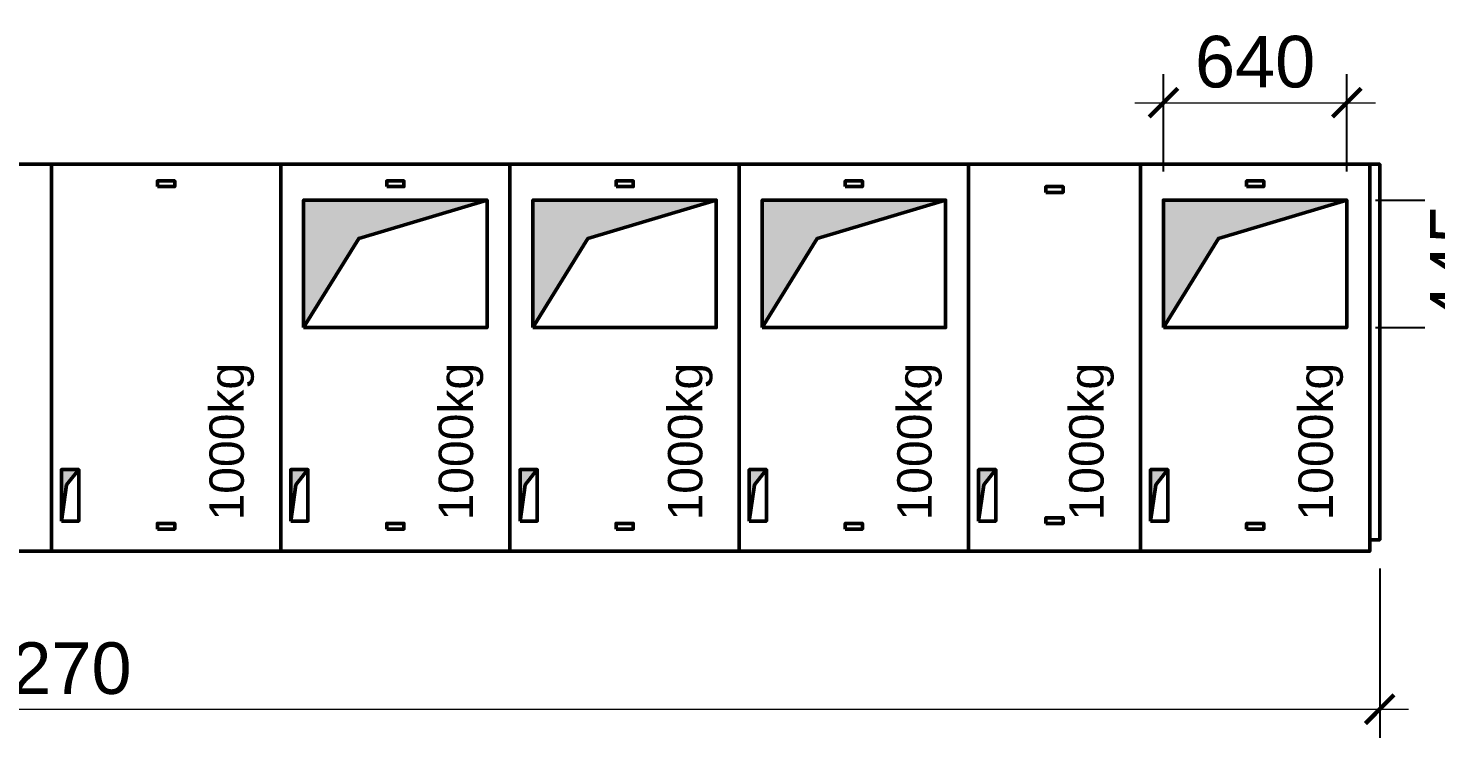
# Model space of a CAD drawing. Header units: millimetres. Extents: x 29247 to 64688, y 20262 to 44025.
# Drawn here: x 36031 to 40943, y 29199 to 31674 of the extents above; entities that cross this region are included whole.
import ezdxf

# ---------------------------------------------------------------- set-up
doc = ezdxf.new("R2010")
doc.units = ezdxf.units.MM
doc.layers.add('.-POPIS1', color=7, linetype='Continuous', lineweight=18)
doc.layers.add('ROZVADĚČ VN', color=5, linetype='Continuous', lineweight=50)
doc.styles.add('ARIALCE', font='arial.ttf')
doc.styles.get("Standard").update_dxf_attribs({"font": 'arial.ttf'})
doc.dimstyles.new('1-100', dxfattribs={"dimtxt": 180, "dimasz": 100, "dimexe": 100, "dimexo": 100, "dimgap": 50, "dimtad": 1, "dimdec": 0, "dimrnd": 1, "dimtxsty": 'ARIALCE', "dimblk": 'ARCHTICK', "dimcen": 1, "dimdle": 100, "dimclrd": 256, "dimclrt": 256, "dimadec": 0, "dimazin": 0, "dimtfac": 1, "dimtdec": 0, "dimtix": 1, "dimtmove": 2, "dimatfit": 0, "dimldrblk": 'ARCHTICK', "dimfxl": 800, "dimfxlon": 1, "dimtfill": 1, "dimlwd": -1, "dimarcsym": 0})

# ---------------------------------------------------------------- blocks, each defined once
blk = doc.blocks.new('_ArchTick')
at = {"color": 0, "linetype": 'ByBlock', "const_width": 0.15}
blk.add_lwpolyline([(-0.5, -0.5), (0.5, 0.5)], dxfattribs=at)
blk = doc.blocks.new('*D24')
at = {"layer": '.-POPIS1', "color": 0, "lineweight": -2}
for p, q in [((31477.7, 29789.7), (31477.7, 29198.6)), ((40747.7, 29789.7), (40747.7, 29198.6))]:
    blk.add_line(p, q, dxfattribs=at)
at = {"layer": '.-POPIS1'}
blk.add_line((31377.7, 29298.6), (40847.7, 29298.6), dxfattribs=at)
at = {"layer": 'DEFPOINTS', "color": 0}
for p in [(31477.7, 29889.7), (40747.7, 29889.7), (40747.7, 29298.6)]:
    blk.add_point(p, dxfattribs=at)
at = {"layer": '.-POPIS1', "xscale": 100, "yscale": 100, "zscale": 100, "rotation": 180}
blk.add_blockref('_ArchTick', (31477.7, 29298.6), dxfattribs=at)
at = {"layer": '.-POPIS1', "xscale": 100, "yscale": 100, "zscale": 100}
blk.add_blockref('_ArchTick', (40747.7, 29298.6), dxfattribs=at)
at = {"layer": '.-POPIS1', "insert": (36112.7, 29440.5), "char_height": 180, "attachment_point": 5, "style": 'ARIALCE', "bg_fill": 3, "box_fill_scale": 1.1, "bg_fill_color": 257, "bg_fill_transparency": 0}
blk.add_mtext('9270', dxfattribs=at)
blk = doc.blocks.new('*D29')
at = {"layer": '.-POPIS1', "color": 0, "lineweight": -2}
for p, q in [((39992.7, 31174.7), (39992.7, 31514.5)), ((40632.7, 31174.7), (40632.7, 31514.5))]:
    blk.add_line(p, q, dxfattribs=at)
at = {"layer": '.-POPIS1'}
blk.add_line((39892.7, 31414.5), (40732.7, 31414.5), dxfattribs=at)
at = {"layer": 'DEFPOINTS', "color": 0}
for p in [(40632.7, 31414.5), (39992.7, 31074.7), (40632.7, 31074.7)]:
    blk.add_point(p, dxfattribs=at)
at = {"layer": '.-POPIS1', "xscale": 100, "yscale": 100, "zscale": 100, "rotation": 180}
blk.add_blockref('_ArchTick', (39992.7, 31414.5), dxfattribs=at)
at = {"layer": '.-POPIS1', "xscale": 100, "yscale": 100, "zscale": 100}
blk.add_blockref('_ArchTick', (40632.7, 31414.5), dxfattribs=at)
at = {"layer": '.-POPIS1', "insert": (40312.7, 31556.4), "char_height": 180, "attachment_point": 5, "style": 'ARIALCE', "bg_fill": 3, "box_fill_scale": 1.1, "bg_fill_color": 257, "bg_fill_transparency": 0}
blk.add_mtext('640', dxfattribs=at)
blk = doc.blocks.new('*D30')
at = {"layer": '.-POPIS1'}
for p, q in [((41156.1, 31074.7), (41156.1, 31174.7)), ((41156.1, 31074.7), (41156.1, 30629.7)), ((41156.1, 30629.7), (41156.1, 30529.7))]:
    blk.add_line(p, q, dxfattribs=at)
at = {"layer": '.-POPIS1', "color": 0, "lineweight": -2}
for p, q in [((40732.7, 31074.7), (41256.1, 31074.7)), ((40732.7, 30629.7), (41256.1, 30629.7))]:
    blk.add_line(p, q, dxfattribs=at)
at = {"layer": 'DEFPOINTS', "color": 0}
for p in [(40632.7, 31074.7), (40632.7, 30629.7), (41156.1, 30629.7)]:
    blk.add_point(p, dxfattribs=at)
at = {"layer": '.-POPIS1', "xscale": 100, "yscale": 100, "zscale": 100}
for p, rotation in [((41156.1, 31074.7), 270), ((41156.1, 30629.7), 90)]:
    blk.add_blockref('_ArchTick', p, dxfattribs=dict(at, rotation=rotation))
at = {"layer": '.-POPIS1', "insert": (41014.6, 30852.2), "char_height": 180, "attachment_point": 5, "rotation": 90, "style": 'ARIALCE', "bg_fill": 3, "box_fill_scale": 1.1, "bg_fill_color": 257, "bg_fill_transparency": 0}
blk.add_mtext('445', dxfattribs=at)

msp = doc.modelspace()

# ---------------------------------------------------------------- hatches: boundary and pattern name
at = {"layer": 'ROZVADĚČ VN'}
for points in [[(36992.7, 30629.7), (36992.7, 31074.7), (37632.7, 31074.7), (37184.7, 30941.2)], [(37792.7, 30629.7), (37792.7, 31074.7), (38432.7, 31074.7), (37984.7, 30941.2)], [(38592.7, 30629.7), (38592.7, 31074.7), (39232.7, 31074.7), (38784.7, 30941.2)], [(39992.7, 30629.7), (39992.7, 31074.7), (40632.7, 31074.7), (40184.7, 30941.2)], [(36147.7, 29954.7), (36165.7, 30080.7), (36207.7, 30134.7), (36147.7, 30134.7)], [(36947.7, 29954.7), (36965.7, 30080.7), (37007.7, 30134.7), (36947.7, 30134.7)], [(37747.7, 29954.7), (37765.7, 30080.7), (37807.7, 30134.7), (37747.7, 30134.7)], [(38547.7, 29954.7), (38565.7, 30080.7), (38607.7, 30134.7), (38547.7, 30134.7)], [(39347.7, 29954.7), (39365.7, 30080.7), (39407.7, 30134.7), (39347.7, 30134.7)], [(39947.7, 29954.7), (39965.7, 30080.7), (40007.7, 30134.7), (39947.7, 30134.7)]]:
    msp.add_hatch(color=256, dxfattribs=at).paths.add_polyline_path(points)

# ---------------------------------------------------------------- linework, layer by layer
at = {"layer": 'ROZVADĚČ VN', "linetype": 'Continuous'}
for points in [[(35312.7, 29849.7), (36112.7, 29849.7), (36112.7, 31199.7), (35312.7, 31199.7)], [(36112.7, 29849.7), (36912.7, 29849.7), (36912.7, 31199.7), (36112.7, 31199.7)], [(36912.7, 29849.7), (37712.7, 29849.7), (37712.7, 31199.7), (36912.7, 31199.7)], [(36912.7, 31199.7), (37712.7, 31199.7)], [(36992.7, 31199.7), (37632.7, 31199.7)], [(37712.7, 29889.7), (37712.7, 31199.7)], [(37712.7, 29849.7), (38512.7, 29849.7), (38512.7, 31199.7), (37712.7, 31199.7)], [(37712.7, 31199.7), (38512.7, 31199.7)], [(37792.7, 31199.7), (38432.7, 31199.7)], [(38512.7, 29889.7), (38512.7, 31199.7)], [(38512.7, 29849.7), (39312.7, 29849.7), (39312.7, 31199.7), (38512.7, 31199.7)], [(39312.7, 31199.7), (39912.7, 31199.7)], [(39312.7, 29849.7), (39912.7, 29849.7), (39912.7, 31199.7), (39312.7, 31199.7)], [(39372.7, 31199.7), (39852.7, 31199.7)], [(39912.7, 29889.7), (39912.7, 31199.7)], [(39912.7, 29849.7), (40712.7, 29849.7), (40712.7, 31199.7), (39912.7, 31199.7)], [(39912.7, 31199.7), (40712.7, 31199.7)], [(39992.7, 31199.7), (40632.7, 31199.7)], [(40712.7, 29889.7), (40747.7, 29889.7), (40747.7, 31199.7), (40712.7, 31199.7)], [(36482.7, 31121.7), (36542.7, 31121.7), (36542.7, 31141.7), (36482.7, 31141.7)], [(37282.7, 31121.7), (37342.7, 31121.7), (37342.7, 31141.7), (37282.7, 31141.7)], [(38082.7, 31121.7), (38142.7, 31121.7), (38142.7, 31141.7), (38082.7, 31141.7)], [(38882.7, 31121.7), (38942.7, 31121.7), (38942.7, 31141.7), (38882.7, 31141.7)], [(40282.7, 31121.7), (40342.7, 31121.7), (40342.7, 31141.7), (40282.7, 31141.7)], [(39582.7, 31101.7), (39642.7, 31101.7), (39642.7, 31121.7), (39582.7, 31121.7)], [(36992.7, 30629.7), (36992.7, 31074.7), (37632.7, 31074.7), (37184.7, 30941.2)], [(36992.7, 30629.7), (37632.7, 30629.7), (37632.7, 31074.7), (36992.7, 31074.7)], [(37792.7, 30629.7), (37792.7, 31074.7), (38432.7, 31074.7), (37984.7, 30941.2)], [(37792.7, 30629.7), (38432.7, 30629.7), (38432.7, 31074.7), (37792.7, 31074.7)], [(38592.7, 30629.7), (38592.7, 31074.7), (39232.7, 31074.7), (38784.7, 30941.2)], [(38592.7, 30629.7), (39232.7, 30629.7), (39232.7, 31074.7), (38592.7, 31074.7)], [(39992.7, 30629.7), (40632.7, 30629.7), (40632.7, 31074.7), (39992.7, 31074.7)], [(39992.7, 30629.7), (39992.7, 31074.7), (40632.7, 31074.7), (40184.7, 30941.2)], [(36147.7, 29954.7), (36207.7, 29954.7), (36207.7, 30134.7), (36147.7, 30134.7)], [(36147.7, 29954.7), (36165.7, 30080.7), (36207.7, 30134.7), (36147.7, 30134.7)], [(36947.7, 29954.7), (37007.7, 29954.7), (37007.7, 30134.7), (36947.7, 30134.7)], [(36947.7, 29954.7), (36965.7, 30080.7), (37007.7, 30134.7), (36947.7, 30134.7)], [(37747.7, 29954.7), (37807.7, 29954.7), (37807.7, 30134.7), (37747.7, 30134.7)], [(37747.7, 29954.7), (37765.7, 30080.7), (37807.7, 30134.7), (37747.7, 30134.7)], [(38547.7, 29954.7), (38607.7, 29954.7), (38607.7, 30134.7), (38547.7, 30134.7)], [(38547.7, 29954.7), (38565.7, 30080.7), (38607.7, 30134.7), (38547.7, 30134.7)], [(39347.7, 29954.7), (39407.7, 29954.7), (39407.7, 30134.7), (39347.7, 30134.7)], [(39347.7, 29954.7), (39365.7, 30080.7), (39407.7, 30134.7), (39347.7, 30134.7)], [(39947.7, 29954.7), (39965.7, 30080.7), (40007.7, 30134.7), (39947.7, 30134.7)], [(39947.7, 29954.7), (40007.7, 29954.7), (40007.7, 30134.7), (39947.7, 30134.7)], [(39582.7, 29946.7), (39642.7, 29946.7), (39642.7, 29966.7), (39582.7, 29966.7)], [(36482.7, 29926.7), (36542.7, 29926.7), (36542.7, 29946.7), (36482.7, 29946.7)], [(37282.7, 29926.7), (37342.7, 29926.7), (37342.7, 29946.7), (37282.7, 29946.7)], [(38082.7, 29926.7), (38142.7, 29926.7), (38142.7, 29946.7), (38082.7, 29946.7)], [(38882.7, 29926.7), (38942.7, 29926.7), (38942.7, 29946.7), (38882.7, 29946.7)], [(40282.7, 29926.7), (40342.7, 29926.7), (40342.7, 29946.7), (40282.7, 29946.7)]]:
    msp.add_lwpolyline(points, close=True, dxfattribs=at)

# ---------------------------------------------------------------- texts
at = {"layer": 'ROZVADĚČ VN', "ltscale": 15, "char_height": 120, "attachment_point": 1, "rotation": 90}
for insert in [(36664, 29956.9), (37464, 29956.9), (38264, 29956.9), (39064, 29956.9), (39664, 29956.9), (40464, 29956.9)]:
    msp.add_mtext_dynamic_manual_height_columns('1000kg', width=1105.316, gutter_width=8.75, heights=[0], dxfattribs=dict(at, insert=insert))

# ---------------------------------------------------------------- next in the draw order: dimensions: what is measured, and where the dimension line sits
at = {"layer": '.-POPIS1'}
for base, p1, p2, picture, middle in [((40632.7, 31414.5), (39992.7, 31074.7), (40632.7, 31074.7), '*D29', (40312.7, 31556.4)), ((40747.7, 29298.6), (31477.7, 29889.7), (40747.7, 29889.7), '*D24', (36112.7, 29440.5))]:
    dim = msp.add_linear_dim(base=base, p1=p1, p2=p2, dimstyle='1-100', dxfattribs=at)
    dim.commit()
    dim.dimension.update_dxf_attribs({"geometry": picture, "text_midpoint": middle})

# ---------------------------------------------------------------- next in the draw order: dimensions: what is measured, and where the dimension line sits
dim = msp.add_linear_dim(base=(41156.1, 30629.7), p1=(40632.7, 31074.7), p2=(40632.7, 30629.7), angle=90, dimstyle='1-100', dxfattribs=at)
dim.commit()
dim.dimension.update_dxf_attribs({"geometry": '*D30', "text_midpoint": (41014.6, 30852.2)})

doc.saveas('drawing.dxf')
